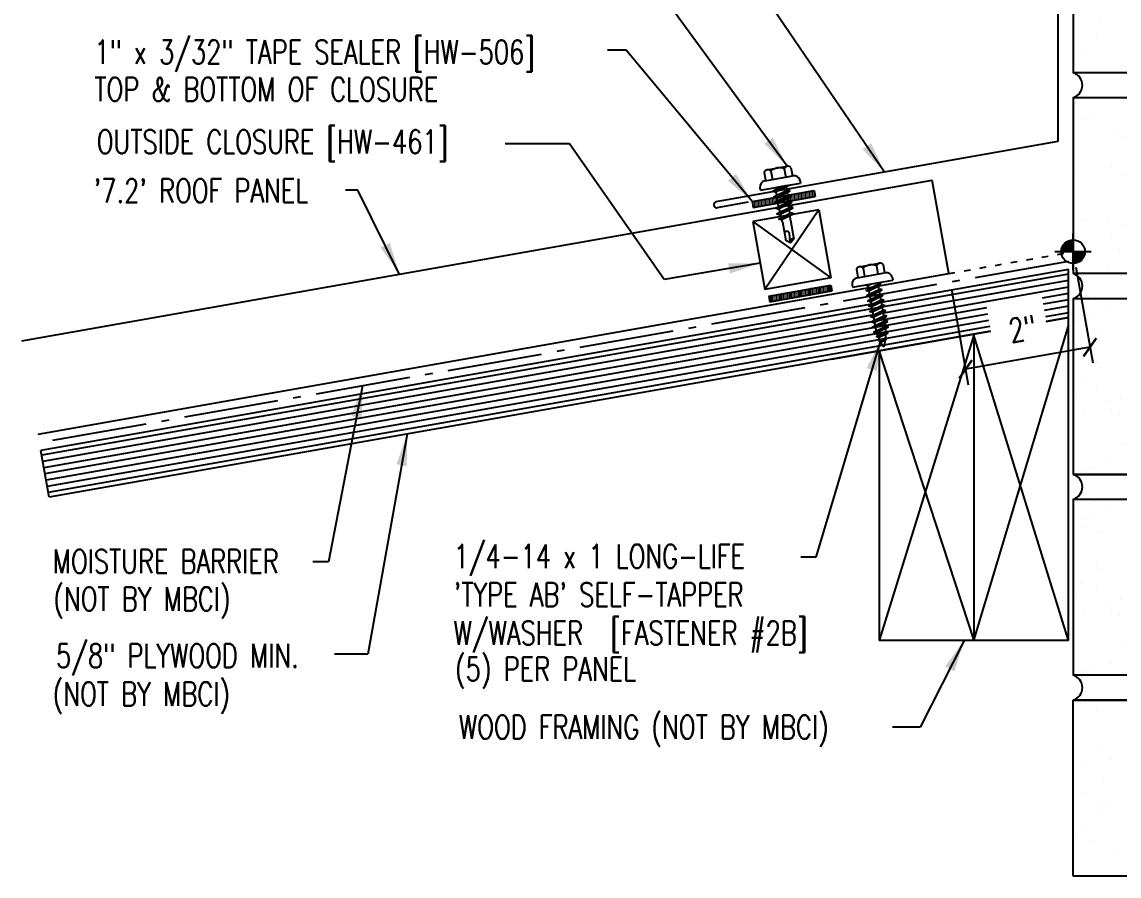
# Model space of a CAD drawing. Extents: x 16.8 to 45.3, y 15 to 40.6.
# Drawn here: x 16.83 to 34.22, y 14.96 to 28.48 of the extents above; entities that cross this region are included whole.
import ezdxf

# ---------------------------------------------------------------- set-up
doc = ezdxf.new("R2010")
doc.units = 0
doc.header["$LTSCALE"] = 4
doc.header["$MEASUREMENT"] = 0
for name, pattern in [('CENTER2', [1.655, 1.5, -0.0625, 0.03, -0.0625]), ('CENTER4', [0.53, 0.375, -0.0625, 0.03, -0.0625]), ('DOT2', [0.125, 0, -0.125])]:
    doc.linetypes.add(name, pattern=pattern)
doc.layers.get('0').update_dxf_attribs({"linetype": 'CONTINUOUS'})
doc.layers.get('Defpoints').update_dxf_attribs({"linetype": 'CONTINUOUS'})
for name, color, linetype in [('BARRIER', 253, 'CENTER2'), ('CLOSURE', 3, 'CONTINUOUS'), ('DIM-DETAILS', 7, 'CONTINUOUS'), ('FASTENER', 9, 'CONTINUOUS'), ('PANEL', 11, 'CONTINUOUS'), ('SEALANT', 8, 'CONTINUOUS'), ('SECTION', 11, 'CONTINUOUS'), ('TAPE', 9, 'CONTINUOUS'), ('TEXT', 2, 'CONTINUOUS'), ('TRIM', 6, 'CONTINUOUS'), ('WALL', 7, 'CONTINUOUS'), ('WOOD', 3, 'CONTINUOUS')]:
    doc.layers.add(name, color=color, linetype=linetype)
doc.styles.add('TEXT', font='SIMPLEX.shx', dxfattribs={"width": 0.75, "height": 0.375})
doc.styles.add('TEXT1', font='ROMANS.shx', dxfattribs={"width": 0.75, "height": 0.375})
doc.dimstyles.new('DETAIL', dxfattribs={"dimscale": 4, "dimtxt": 0.375, "dimasz": 0.0625, "dimexe": 0.0625, "dimexo": 0.0625, "dimgap": 0.0625, "dimtad": 1, "dimdec": 4, "dimzin": 3, "dimdsep": 46, "dimlunit": 4, "dimtxsty": 'TEXT1', "dimblk": 'ARCHTICK', "dimcen": 0.0625, "dimclrd": 7, "dimclre": 7, "dimclrt": 2, "dimadec": 0, "dimazin": 0, "dimtfac": 0.6, "dimtdec": 4, "dimtmove": 0, "dimatfit": 3, "dimfxl": 0, "dimfrac": 2, "dimtolj": 1, "dimtzin": 0, "dimarcsym": 0})
doc.dimstyles.new('DETAIL$7', dxfattribs={"dimscale": 4, "dimtxt": 0.375, "dimasz": 0.125, "dimexe": 0.0625, "dimexo": 0.0625, "dimgap": 0.0625, "dimtad": 1, "dimdec": 4, "dimzin": 3, "dimdsep": 46, "dimlunit": 4, "dimtxsty": 'TEXT', "dimblk": 'ARCHTICK', "dimcen": 0.0625, "dimclrd": 7, "dimclre": 7, "dimclrt": 2, "dimadec": 0, "dimazin": 0, "dimtfac": 0.6, "dimtdec": 4, "dimtmove": 0, "dimatfit": 3, "dimfxl": 0, "dimfrac": 2, "dimtolj": 1, "dimtzin": 0, "dimarcsym": 0})

# ---------------------------------------------------------------- blocks, each defined once
blk = doc.blocks.new('A$C6938402A')
at = {"layer": 'TAPE'}
h = blk.add_hatch(dxfattribs=at)
h.set_pattern_fill('DOTS', color=256, scale=0.35, angle=270, style=0)
h.set_pattern_definition([(270, (-22.332364, -26.379487), (0.021875, -0.0109375), [0, -0.021875])])
h.paths.add_polyline_path([(-0.563, -0.04), (-0.547, -0.132), (0.438, 0.041), (0.422, 0.134)])
at = {"layer": 'SEALANT'}
for p, q in [((-0.563, -0.04), (0.422, 0.134)), ((-0.547, -0.132), (0.438, 0.041)), ((0.422, 0.134), (0.438, 0.041)), ((-0.563, -0.04), (-0.547, -0.132))]:
    blk.add_line(p, q, dxfattribs=at)
blk = doc.blocks.new('wp')
at = {"layer": 'SECTION'}
for p, q in [((0, -0.0958), (0, 0.0958)), ((-0.0958, 0), (0.0958, 0))]:
    blk.add_line(p, q, dxfattribs=at)
at = {"layer": 'SECTION', "const_width": 0.0625}
for points in [[(0, 0.0312, 0.414214), (-0.0312, 0, 1)], [(0, -0.0312, 0.414214), (0.0312, 0, 1)]]:
    blk.add_lwpolyline(points, format="xyb", dxfattribs=at)
at = {"layer": 'SECTION'}
blk.add_circle((0, 0), 0.0625, dxfattribs=at)
blk = doc.blocks.new('fz5')
at = {"layer": 'FASTENER'}
for p, q in [((-0.217, 0.305), (-0.217, 0.171)), ((-0.163, 0.337), (0.159, 0.337)), ((-0.108, 0.305), (-0.108, 0.171)), ((0.105, 0.305), (0.105, 0.171)), ((0.214, 0.305), (0.214, 0.171)), ((-0.326, 0.071), (-0.326, 0.037)), ((-0.326, 0.037), (0.322, 0.037)), ((-0.226, 0.171), (0.214, 0.171)), ((-0.141, -0.014), (0.037, 0.037)), ((-0.105, -0.034), (0.137, 0.035)), ((-0.088, 0.037), (-0.088, 0.001)), ((-0.088, 0.037), (0.085, 0.037)), ((0.085, 0.037), (0.134, 0.037)), ((0.085, 0.02), (0.085, -0.041)), ((0.137, 0.035), (0.134, 0.037)), ((0.322, 0.071), (0.322, 0.037)), ((-0.105, -0.034), (-0.141, -0.014)), ((-0.141, -0.105), (0.102, -0.036)), ((-0.105, -0.125), (-0.141, -0.105)), ((-0.141, -0.196), (0.102, -0.127)), ((-0.105, -0.125), (0.137, -0.056)), ((-0.105, -0.216), (0.137, -0.147)), ((-0.088, -0.029), (-0.088, -0.09)), ((-0.088, -0.12), (-0.088, -0.181)), ((0.085, -0.071), (0.085, -0.131)), ((0.085, -0.162), (0.085, -0.211)), ((0.137, -0.056), (0.102, -0.036)), ((0.137, -0.147), (0.102, -0.127)), ((-0.105, -0.216), (-0.141, -0.196)), ((-0.141, -0.287), (0.102, -0.217)), ((-0.105, -0.307), (-0.141, -0.287)), ((-0.141, -0.378), (0.102, -0.308)), ((-0.105, -0.307), (0.137, -0.238)), ((-0.105, -0.398), (0.137, -0.328)), ((-0.084, -0.27), (-0.088, -0.211)), ((-0.078, -0.36), (-0.082, -0.3)), ((0.071, -0.408), (0.075, -0.346)), ((0.077, -0.315), (0.082, -0.253)), ((0.084, -0.223), (0.085, -0.211)), ((0.137, -0.238), (0.102, -0.217)), ((0.137, -0.328), (0.102, -0.308)), ((-0.105, -0.398), (-0.141, -0.378)), ((-0.122, -0.463), (0.089, -0.403)), ((-0.086, -0.483), (-0.122, -0.463)), ((-0.086, -0.483), (0.124, -0.423)), ((-0.071, -0.449), (-0.075, -0.389)), ((-0.066, -0.516), (-0.069, -0.478)), ((-0.066, -0.516), (-0.066, -0.82)), ((0.063, -0.515), (0.068, -0.439)), ((0.063, -0.516), (0.063, -0.82)), ((0.124, -0.423), (0.089, -0.403)), ((-0.002, -0.866), (-0.066, -0.82)), ((-0.003, -0.854), (0.009, -0.714)), ((-0.002, -0.866), (0.063, -0.82))]:
    blk.add_line(p, q, dxfattribs=at)
for centre, radius, start, end in [((-0.163, 0.274), 0.0628, 29.8754, 150.1246), ((-0.002, 0.141), 0.196, 56.9974, 123.0026), ((0.159, 0.274), 0.0628, 29.8754, 150.1246), ((-0.226, 0.071), 0.1, 90, 180), ((0.222, 0.071), 0.1, 0, 90), ((0.073, -0.516), 0.01, 175.9484, 180), ((-0.036, -0.723), 0.0461, 11.1445, 130.906), ((0.039, -0.855), 0.0422, 55.4585, 194.8454)]:
    blk.add_arc(centre, radius, start, end, dxfattribs=at)
blk = doc.blocks.new('_ArchTick')
at = {"color": 0, "const_width": 0.15}
blk.add_lwpolyline([(-0.5, -0.5), (0.5, 0.5)], dxfattribs=at)
blk = doc.blocks.new('A$C7D392131')
at = {"layer": 'WALL'}
for p, q in [((-12.651, 0), (-12.651, -2.715)), ((-12.651, 0), (-12.651, -2.786)), ((-9.026, 0), (-9.026, -2.786)), ((-9.026, -2.786), (-12.651, -2.786)), ((-12.651, -3.18), (-9.026, -3.18)), ((-12.651, -3.18), (-12.651, -3.614)), ((-9.026, -3.18), (-9.026, -5.966)), ((-12.651, -3.614), (-11.834, -3.614)), ((-11.834, -3.614), (-11.834, -4.103)), ((-12.651, -5.966), (-12.651, -4.103)), ((-11.834, -4.103), (-12.651, -4.103)), ((-9.026, -5.966), (-12.651, -5.966)), ((-12.651, -6.36), (-9.026, -6.36)), ((-12.651, -6.36), (-12.651, -9.146)), ((-9.026, -6.36), (-9.026, -9.146)), ((-9.026, -9.146), (-12.651, -9.146)), ((-12.651, -9.54), (-9.026, -9.54)), ((-12.651, -9.54), (-12.651, -12.326)), ((-9.026, -9.54), (-9.026, -12.326)), ((-9.026, -12.326), (-12.651, -12.326)), ((-12.651, -12.721), (-9.026, -12.721)), ((-12.651, -12.721), (-12.651, -15.507)), ((-9.026, -12.721), (-9.026, -15.507)), ((-12.651, -15.507), (-9.026, -15.507)), ((-9.026, -15.507), (-12.651, -15.507)), ((-12.651, -15.901), (-12.651, -18.687)), ((-12.651, -15.901), (-9.026, -15.901)), ((-9.026, -15.901), (-9.026, -18.687))]:
    blk.add_line(p, q, dxfattribs=at)
at = {"layer": 'WALL', "linetype": 'Continuous'}
for p, q in [((-12.608, -0.121), (-12.608, -0.121)), ((-12.411, -0.104), (-12.411, -0.104)), ((-10.973, -0.054), (-10.973, -0.054)), ((-10.096, -0.097), (-10.096, -0.097)), ((-9.55, -0.148), (-9.55, -0.148)), ((-9.503, -0.018), (-9.503, -0.018)), ((-12.317, -0.246), (-12.317, -0.246)), ((-12.229, -0.278), (-12.229, -0.278)), ((-11.693, -0.307), (-11.693, -0.307)), ((-10.939, -0.208), (-10.939, -0.208)), ((-9.49, -0.307), (-9.49, -0.307)), ((-12.498, -0.413), (-12.498, -0.413)), ((-10.369, -0.392), (-10.369, -0.392)), ((-9.452, -0.426), (-9.452, -0.426)), ((-9.435, -0.37), (-9.435, -0.37)), ((-11.597, -0.54), (-11.597, -0.54)), ((-11.354, -0.641), (-11.354, -0.641)), ((-11.176, -0.658), (-11.176, -0.658)), ((-10.796, -0.617), (-10.796, -0.617)), ((-10.975, -0.798), (-10.975, -0.798)), ((-9.745, -0.841), (-9.745, -0.841)), ((-12.114, -0.889), (-12.114, -0.889)), ((-12.077, -1.009), (-12.077, -1.009)), ((-11.995, -0.902), (-11.995, -0.902)), ((-11.061, -0.88), (-11.061, -0.88)), ((-10.551, -0.947), (-10.551, -0.947)), ((-9.275, -0.989), (-9.275, -0.989)), ((-12.147, -1.157), (-12.147, -1.157)), ((-11.393, -1.058), (-11.393, -1.058)), ((-10.342, -1.06), (-10.342, -1.06)), ((-10.1, -1.16), (-10.1, -1.16)), ((-10.593, -1.261), (-10.593, -1.261)), ((-10.555, -1.38), (-10.555, -1.38)), ((-9.721, -1.317), (-9.721, -1.317)), ((-9.826, -1.434), (-9.826, -1.434)), ((-12.447, -1.577), (-12.447, -1.577)), ((-11.899, -1.571), (-11.899, -1.571)), ((-10.645, -1.678), (-10.645, -1.678)), ((-10.2, -1.691), (-10.2, -1.691)), ((-9.711, -1.656), (-9.711, -1.656)), ((-9.446, -1.592), (-9.446, -1.592)), ((-9.088, -1.579), (-9.088, -1.579)), ((-9.072, -1.632), (-9.072, -1.632)), ((-11.848, -1.908), (-11.848, -1.908)), ((-11.814, -1.839), (-11.814, -1.839)), ((-11.005, -1.797), (-11.005, -1.797)), ((-9.034, -1.751), (-9.034, -1.751)), ((-12.601, -2.007), (-12.601, -2.007)), ((-11.572, -1.94), (-11.572, -1.94)), ((-11.453, -1.944), (-11.453, -1.944)), ((-10.378, -1.943), (-10.378, -1.943)), ((-12.272, -2.188), (-12.272, -2.188)), ((-11.696, -2.215), (-11.696, -2.215)), ((-11.337, -2.166), (-11.337, -2.166)), ((-11.193, -2.097), (-11.193, -2.097)), ((-11.659, -2.334), (-11.659, -2.334)), ((-10.56, -2.359), (-10.56, -2.359)), ((-9.058, -2.331), (-9.058, -2.331)), ((-10.654, -2.541), (-10.654, -2.541)), ((-10.318, -2.459), (-10.318, -2.459)), ((-10.175, -2.586), (-10.175, -2.586)), ((-9.901, -2.442), (-9.901, -2.442)), ((-9.295, -2.454), (-9.295, -2.454)), ((-12.302, -2.758), (-12.302, -2.758)), ((-11.46, -2.647), (-11.46, -2.647)), ((-10.137, -2.706), (-10.137, -2.706)), ((-10.103, -2.72), (-10.103, -2.72)), ((-9.939, -2.616), (-9.939, -2.616)), ((-11.789, -3.239), (-11.789, -3.239)), ((-11.729, -3.23), (-11.729, -3.23)), ((-10.355, -3.292), (-10.355, -3.292)), ((-9.96, -3.268), (-9.96, -3.268)), ((-9.512, -3.181), (-9.512, -3.181)), ((-12.548, -3.474), (-12.548, -3.474)), ((-11.614, -3.452), (-11.614, -3.452)), ((-11.411, -3.396), (-11.411, -3.396)), ((-11.108, -3.391), (-11.108, -3.391)), ((-11.914, -3.497), (-11.914, -3.497)), ((-11.278, -3.541), (-11.278, -3.541)), ((-11.241, -3.66), (-11.241, -3.66)), ((-10.778, -3.658), (-10.778, -3.658)), ((-10.535, -3.758), (-10.535, -3.758)), ((-9.572, -3.74), (-9.572, -3.74)), ((-10.156, -3.915), (-10.156, -3.915)), ((-9.757, -3.912), (-9.757, -3.912)), ((-9.161, -3.925), (-9.161, -3.925)), ((-10.809, -4.142), (-10.809, -4.142)), ((-10.379, -4.006), (-10.379, -4.006)), ((-9.967, -4.031), (-9.967, -4.031)), ((-9.719, -4.031), (-9.719, -4.031)), ((-11.563, -4.241), (-11.563, -4.241)), ((-11.198, -4.25), (-11.198, -4.25)), ((-11.063, -4.223), (-11.063, -4.223)), ((-10.264, -4.228), (-10.264, -4.228)), ((-9.524, -4.177), (-9.524, -4.177)), ((-9.281, -4.278), (-9.281, -4.278)), ((-12.381, -4.495), (-12.381, -4.495)), ((-12.368, -4.347), (-12.368, -4.347)), ((-12.25, -4.438), (-12.25, -4.438)), ((-12.005, -4.517), (-12.005, -4.517)), ((-12.344, -4.614), (-12.344, -4.614)), ((-12.007, -4.538), (-12.007, -4.538)), ((-9.542, -4.594), (-9.542, -4.594)), ((-11.89, -4.738), (-11.89, -4.738)), ((-11.628, -4.695), (-11.628, -4.695)), ((-10.86, -4.866), (-10.86, -4.866)), ((-9.616, -4.775), (-9.616, -4.775)), ((-9.029, -4.783), (-9.029, -4.783)), ((-11.264, -4.992), (-11.264, -4.992)), ((-10.996, -4.957), (-10.996, -4.957)), ((-10.823, -4.986), (-10.823, -4.986)), ((-10.421, -4.881), (-10.421, -4.881)), ((-9.848, -5.027), (-9.848, -5.027)), ((-12.166, -5.177), (-12.166, -5.177)), ((-12.017, -5.091), (-12.017, -5.091)), ((-10.753, -5.057), (-10.753, -5.057)), ((-10.655, -5.293), (-10.655, -5.293)), ((-10.374, -5.214), (-10.374, -5.214)), ((-9.339, -5.238), (-9.339, -5.238)), ((-9.302, -5.357), (-9.302, -5.357)), ((-11.474, -5.537), (-11.474, -5.537)), ((-10.645, -5.548), (-10.645, -5.548)), ((-10.54, -5.514), (-10.54, -5.514)), ((-9.741, -5.476), (-9.741, -5.476)), ((-9.316, -5.526), (-9.316, -5.526)), ((-10.876, -5.731), (-10.876, -5.731)), ((-10.07, -5.625), (-10.07, -5.625)), ((-9.499, -5.577), (-9.499, -5.577)), ((-9.12, -5.734), (-9.12, -5.734)), ((-12.467, -5.737), (-12.467, -5.737)), ((-12.282, -5.803), (-12.282, -5.803)), ((-12.225, -5.837), (-12.225, -5.837)), ((-11.963, -5.82), (-11.963, -5.82)), ((-11.718, -5.842), (-11.718, -5.842)), ((-12.472, -5.941), (-12.472, -5.941)), ((-11.926, -5.94), (-11.926, -5.94)), ((-9.124, -5.92), (-9.124, -5.92)), ((-9.771, -6.376), (-9.771, -6.376)), ((-11.748, -6.502), (-11.748, -6.502)), ((-11.33, -6.581), (-11.33, -6.581)), ((-10.932, -6.579), (-10.932, -6.579)), ((-10.592, -6.513), (-10.592, -6.513)), ((-10.524, -6.475), (-10.524, -6.475)), ((-12.173, -6.692), (-12.173, -6.692)), ((-9.959, -6.776), (-9.959, -6.776)), ((-11.751, -6.823), (-11.751, -6.823)), ((-10.816, -6.801), (-10.816, -6.801)), ((-10.227, -6.874), (-10.227, -6.874)), ((-9.717, -6.876), (-9.717, -6.876)), ((-12.558, -7.089), (-12.558, -7.089)), ((-9.383, -7.115), (-9.383, -7.115)), ((-9.338, -7.033), (-9.338, -7.033)), ((-12.443, -7.136), (-12.443, -7.136)), ((-12.064, -7.293), (-12.064, -7.293)), ((-11.545, -7.146), (-11.545, -7.146)), ((-11.508, -7.265), (-11.508, -7.265)), ((-10.225, -7.226), (-10.225, -7.226)), ((-12.442, -7.311), (-12.442, -7.311)), ((-11.784, -7.431), (-11.784, -7.431)), ((-10.979, -7.325), (-10.979, -7.325)), ((-9.582, -7.355), (-9.582, -7.355)), ((-12.627, -7.542), (-12.627, -7.542)), ((-11.431, -7.555), (-11.431, -7.555)), ((-10.401, -7.599), (-10.401, -7.599)), ((-10.024, -7.518), (-10.024, -7.518)), ((-9.987, -7.637), (-9.987, -7.637)), ((-9.466, -7.577), (-9.466, -7.577)), ((-11.188, -7.656), (-11.188, -7.656)), ((-10.81, -7.813), (-10.81, -7.813)), ((-11.33, -7.828), (-11.33, -7.828)), ((-11.208, -7.865), (-11.208, -7.865)), ((-9.837, -7.965), (-9.837, -7.965)), ((-9.031, -7.859), (-9.031, -7.859)), ((-12.648, -8.1), (-12.648, -8.1)), ((-12.027, -8.109), (-12.027, -8.109)), ((-11.093, -8.087), (-11.093, -8.087)), ((-10.68, -8.076), (-10.68, -8.076)), ((-10.177, -8.075), (-10.177, -8.075)), ((-12.611, -8.22), (-12.611, -8.22)), ((-12.239, -8.281), (-12.239, -8.281)), ((-11.433, -8.175), (-11.433, -8.175)), ((-9.934, -8.175), (-9.934, -8.175)), ((-9.809, -8.2), (-9.809, -8.2)), ((-9.555, -8.332), (-9.555, -8.332)), ((-11.127, -8.472), (-11.127, -8.472)), ((-9.051, -8.375), (-9.051, -8.375)), ((-12.281, -8.592), (-12.281, -8.592)), ((-11.09, -8.591), (-11.09, -8.591)), ((-9.858, -8.641), (-9.858, -8.641)), ((-12.433, -8.782), (-12.433, -8.782)), ((-11.649, -8.854), (-11.649, -8.854)), ((-10.291, -8.815), (-10.291, -8.815)), ((-9.743, -8.863), (-9.743, -8.863)), ((-9.606, -8.843), (-9.606, -8.843)), ((-9.486, -8.709), (-9.486, -8.709)), ((-11.888, -9.025), (-11.888, -9.025)), ((-11.406, -8.955), (-11.406, -8.955)), ((-11.134, -8.926), (-11.134, -8.926)), ((-10.677, -8.885), (-10.677, -8.885)), ((-9.569, -8.963), (-9.569, -8.963)), ((-11.027, -9.112), (-11.027, -9.112)), ((-12.193, -9.545), (-12.193, -9.545)), ((-9.94, -9.559), (-9.94, -9.559)), ((-10.746, -9.665), (-10.746, -9.665)), ((-9.773, -9.631), (-9.773, -9.631)), ((-9.327, -9.661), (-9.327, -9.661)), ((-12.499, -9.891), (-12.499, -9.891)), ((-12.342, -9.876), (-12.342, -9.876)), ((-11.589, -9.776), (-11.589, -9.776)), ((-10.709, -9.797), (-10.709, -9.797)), ((-9.14, -9.893), (-9.14, -9.893)), ((-10.672, -9.917), (-10.672, -9.917)), ((-10.134, -9.927), (-10.134, -9.927)), ((-12.016, -10.108), (-12.016, -10.108)), ((-11.866, -10.153), (-11.866, -10.153)), ((-11.624, -10.254), (-11.624, -10.254)), ((-10.953, -10.171), (-10.953, -10.171)), ((-10.019, -10.149), (-10.019, -10.149)), ((-9.188, -10.169), (-9.188, -10.169)), ((-11.245, -10.411), (-11.245, -10.411)), ((-10.395, -10.409), (-10.395, -10.409)), ((-9.641, -10.31), (-9.641, -10.31)), ((-9.151, -10.288), (-9.151, -10.288)), ((-11.761, -10.438), (-11.761, -10.438)), ((-11.2, -10.516), (-11.2, -10.516)), ((-10.494, -10.479), (-10.494, -10.479)), ((-12.58, -10.682), (-12.58, -10.682)), ((-12.043, -10.626), (-12.043, -10.626)), ((-11.813, -10.752), (-11.813, -10.752)), ((-11.645, -10.659), (-11.645, -10.659)), ((-10.612, -10.673), (-10.612, -10.673)), ((-10.37, -10.773), (-10.37, -10.773)), ((-11.775, -10.871), (-11.775, -10.871)), ((-9.991, -10.93), (-9.991, -10.93)), ((-9.603, -10.947), (-9.603, -10.947)), ((-10.291, -11.123), (-10.291, -11.123)), ((-9.253, -11.049), (-9.253, -11.049)), ((-10.849, -11.26), (-10.849, -11.26)), ((-10.411, -11.214), (-10.411, -11.214)), ((-10.254, -11.242), (-10.254, -11.242)), ((-10.096, -11.16), (-10.096, -11.16)), ((-9.358, -11.192), (-9.358, -11.192)), ((-9.115, -11.293), (-9.115, -11.293)), ((-12.084, -11.452), (-12.084, -11.452)), ((-11.655, -11.366), (-11.655, -11.366)), ((-11.598, -11.434), (-11.598, -11.434)), ((-11.23, -11.458), (-11.23, -11.458)), ((-10.295, -11.435), (-10.295, -11.435)), ((-12.497, -11.477), (-12.497, -11.477)), ((-11.842, -11.553), (-11.842, -11.553)), ((-12.037, -11.724), (-12.037, -11.724)), ((-11.463, -11.71), (-11.463, -11.71)), ((-10.076, -11.805), (-10.076, -11.805)), ((-11.922, -11.946), (-11.922, -11.946)), ((-10.83, -11.972), (-10.83, -11.972)), ((-9.707, -11.899), (-9.707, -11.899)), ((-9.061, -11.99), (-9.061, -11.99)), ((-11.395, -12.077), (-11.395, -12.077)), ((-11.304, -12.11), (-11.304, -12.11)), ((-10.587, -12.072), (-10.587, -12.072)), ((-10.55, -12.01), (-10.55, -12.01)), ((-12.109, -12.216), (-12.109, -12.216)), ((-11.357, -12.197), (-11.357, -12.197)), ((-10.209, -12.229), (-10.209, -12.229)), ((-9.88, -12.234), (-9.88, -12.234)), ((-12.302, -12.751), (-12.302, -12.751)), ((-12.059, -12.852), (-12.059, -12.852)), ((-11.506, -12.744), (-11.506, -12.744)), ((-11.18, -12.759), (-11.18, -12.759)), ((-11.005, -12.861), (-11.005, -12.861)), ((-10.572, -12.722), (-10.572, -12.722)), ((-10.162, -12.75), (-10.162, -12.75)), ((-12.498, -13.032), (-12.498, -13.032)), ((-12.313, -13.01), (-12.313, -13.01)), ((-11.758, -12.96), (-11.758, -12.96)), ((-11.68, -13.009), (-11.68, -13.009)), ((-12.564, -13.066), (-12.564, -13.066)), ((-12.46, -13.151), (-12.46, -13.151)), ((-9.658, -13.131), (-9.658, -13.131)), ((-12.198, -13.232), (-12.198, -13.232)), ((-11.048, -13.271), (-11.048, -13.271)), ((-10.805, -13.371), (-10.805, -13.371)), ((-9.337, -13.276), (-9.337, -13.276)), ((-10.977, -13.403), (-10.977, -13.403)), ((-10.939, -13.522), (-10.939, -13.522)), ((-10.426, -13.528), (-10.426, -13.528)), ((-10.156, -13.52), (-10.156, -13.52)), ((-9.811, -13.494), (-9.811, -13.494)), ((-9.222, -13.498), (-9.222, -13.498)), ((-9.057, -13.394), (-9.057, -13.394)), ((-12.283, -13.713), (-12.283, -13.713)), ((-11.459, -13.711), (-11.459, -13.711)), ((-10.616, -13.6), (-10.616, -13.6)), ((-12.212, -13.81), (-12.212, -13.81)), ((-10.963, -13.786), (-10.963, -13.786)), ((-9.793, -13.79), (-9.793, -13.79)), ((-9.551, -13.891), (-9.551, -13.891)), ((-9.455, -13.774), (-9.455, -13.774)), ((-9.418, -13.894), (-9.418, -13.894)), ((-12.519, -14.051), (-12.519, -14.051)), ((-11.782, -14.03), (-11.782, -14.03)), ((-10.848, -14.008), (-10.848, -14.008)), ((-9.172, -14.048), (-9.172, -14.048)), ((-12.277, -14.151), (-12.277, -14.151)), ((-10.762, -14.085), (-10.762, -14.085)), ((-9.512, -14.244), (-9.512, -14.244)), ((-12.59, -14.296), (-12.59, -14.296)), ((-12.08, -14.357), (-12.08, -14.357)), ((-11.898, -14.308), (-11.898, -14.308)), ((-10.265, -14.344), (-10.265, -14.344)), ((-12.474, -14.518), (-12.474, -14.518)), ((-12.042, -14.476), (-12.042, -14.476)), ((-11.913, -14.561), (-11.913, -14.561)), ((-11.265, -14.57), (-11.265, -14.57)), ((-11.071, -14.45), (-11.071, -14.45)), ((-9.614, -14.562), (-9.614, -14.562)), ((-9.24, -14.456), (-9.24, -14.456)), ((-11.023, -14.67), (-11.023, -14.67)), ((-10.559, -14.729), (-10.559, -14.729)), ((-10.644, -14.827), (-10.644, -14.827)), ((-10.521, -14.848), (-10.521, -14.848)), ((-10.432, -14.806), (-10.432, -14.806)), ((-9.498, -14.784), (-9.498, -14.784)), ((-11.865, -15.039), (-11.865, -15.039)), ((-11.24, -15.072), (-11.24, -15.072)), ((-10.011, -15.09), (-10.011, -15.09)), ((-9.966, -15.095), (-9.966, -15.095)), ((-9.123, -14.984), (-9.123, -14.984)), ((-9.037, -15.1), (-9.037, -15.1)), ((-11.124, -15.294), (-11.124, -15.294)), ((-10.72, -15.194), (-10.72, -15.194)), ((-9.769, -15.19), (-9.769, -15.19)), ((-12.495, -15.45), (-12.495, -15.45)), ((-12.368, -15.411), (-12.368, -15.411)), ((-12.059, -15.316), (-12.059, -15.316)), ((-11.525, -15.3), (-11.525, -15.3)), ((-10.344, -15.411), (-10.344, -15.411)), ((-9.39, -15.347), (-9.39, -15.347)), ((-12.302, -15.932), (-12.302, -15.932)), ((-11.506, -15.924), (-11.506, -15.924)), ((-11.18, -15.939), (-11.18, -15.939)), ((-10.572, -15.902), (-10.572, -15.902)), ((-10.162, -15.93), (-10.162, -15.93)), ((-12.059, -16.032), (-12.059, -16.032)), ((-11.758, -16.14), (-11.758, -16.14)), ((-11.005, -16.041), (-11.005, -16.041)), ((-12.564, -16.246), (-12.564, -16.246)), ((-12.498, -16.212), (-12.498, -16.212)), ((-12.46, -16.331), (-12.46, -16.331)), ((-12.313, -16.19), (-12.313, -16.19)), ((-11.68, -16.189), (-11.68, -16.189)), ((-9.658, -16.311), (-9.658, -16.311)), ((-12.198, -16.412), (-12.198, -16.412)), ((-11.048, -16.451), (-11.048, -16.451)), ((-9.337, -16.456), (-9.337, -16.456)), ((-10.977, -16.583), (-10.977, -16.583)), ((-10.805, -16.552), (-10.805, -16.552)), ((-9.811, -16.674), (-9.811, -16.674)), ((-9.222, -16.678), (-9.222, -16.678)), ((-9.057, -16.575), (-9.057, -16.575)), ((-10.939, -16.702), (-10.939, -16.702)), ((-10.616, -16.78), (-10.616, -16.78)), ((-10.426, -16.708), (-10.426, -16.708)), ((-10.156, -16.7), (-10.156, -16.7)), ((-12.283, -16.894), (-12.283, -16.894)), ((-12.212, -16.99), (-12.212, -16.99)), ((-11.459, -16.891), (-11.459, -16.891)), ((-10.963, -16.966), (-10.963, -16.966)), ((-9.793, -16.971), (-9.793, -16.971)), ((-9.455, -16.955), (-9.455, -16.955)), ((-10.848, -17.188), (-10.848, -17.188)), ((-9.551, -17.071), (-9.551, -17.071)), ((-9.418, -17.074), (-9.418, -17.074)), ((-12.519, -17.231), (-12.519, -17.231)), ((-12.277, -17.331), (-12.277, -17.331)), ((-11.782, -17.21), (-11.782, -17.21)), ((-10.762, -17.265), (-10.762, -17.265)), ((-9.172, -17.228), (-9.172, -17.228)), ((-12.59, -17.476), (-12.59, -17.476)), ((-12.08, -17.537), (-12.08, -17.537)), ((-11.898, -17.488), (-11.898, -17.488)), ((-10.265, -17.524), (-10.265, -17.524)), ((-9.512, -17.425), (-9.512, -17.425)), ((-12.474, -17.698), (-12.474, -17.698)), ((-12.042, -17.657), (-12.042, -17.657)), ((-11.071, -17.63), (-11.071, -17.63)), ((-9.24, -17.637), (-9.24, -17.637)), ((-11.913, -17.741), (-11.913, -17.741)), ((-11.265, -17.75), (-11.265, -17.75)), ((-11.023, -17.851), (-11.023, -17.851)), ((-9.614, -17.742), (-9.614, -17.742)), ((-10.644, -18.008), (-10.644, -18.008)), ((-10.559, -17.909), (-10.559, -17.909)), ((-10.521, -18.028), (-10.521, -18.028)), ((-10.432, -17.986), (-10.432, -17.986)), ((-9.498, -17.964), (-9.498, -17.964)), ((-11.865, -18.219), (-11.865, -18.219)), ((-9.123, -18.164), (-9.123, -18.164)), ((-11.24, -18.252), (-11.24, -18.252)), ((-10.72, -18.374), (-10.72, -18.374)), ((-10.011, -18.27), (-10.011, -18.27)), ((-9.966, -18.275), (-9.966, -18.275)), ((-9.769, -18.37), (-9.769, -18.37)), ((-9.037, -18.28), (-9.037, -18.28)), ((-12.368, -18.591), (-12.368, -18.591)), ((-12.059, -18.496), (-12.059, -18.496)), ((-11.525, -18.48), (-11.525, -18.48)), ((-11.124, -18.474), (-11.124, -18.474)), ((-10.344, -18.591), (-10.344, -18.591)), ((-9.39, -18.527), (-9.39, -18.527)), ((-12.495, -18.63), (-12.495, -18.63))]:
    blk.add_line(p, q, dxfattribs=at)
at = {"layer": 'WALL'}
for centre, start, end in [((-12.708, -2.983), 286.0665, 73.9335), ((-8.969, -2.983), 106.0665, 253.9335), ((-12.708, -6.163), 286.0665, 73.9335), ((-8.969, -6.163), 106.0665, 253.9335), ((-12.708, -9.343), 286.0665, 73.9335), ((-8.969, -9.343), 106.0665, 253.9335), ((-12.708, -12.524), 286.0665, 73.9335), ((-8.969, -12.524), 106.0665, 253.9335), ((-12.708, -15.704), 286.0665, 73.9335), ((-8.969, -15.704), 106.0665, 253.9335)]:
    blk.add_arc(centre, 0.205, start, end, dxfattribs=at)
blk = doc.blocks.new('A$C77364788')
at = {"layer": 'WALL'}
blk.add_line((-11.622, 0), (-7.997, 0), dxfattribs=at)
blk.add_blockref('A$C7D392131', (1.029, 0), dxfattribs=at)
blk = doc.blocks.new('A$C27B8051A')
at = {"layer": 'TRIM'}
for p, q in [((4.062, 2.166), (4.062, -3.834)), ((4.062, -3.834), (-1.354, -4.789)), ((-0.846, -4.795), (-1.338, -4.882))]:
    blk.add_line(p, q, dxfattribs=at)
blk.add_arc((-1.342, -4.835), 0.047, 104.5263, 275.4737, dxfattribs=at)
blk = doc.blocks.new('*D15')
at = {"layer": 'Defpoints', "color": 0}
for p in [(33.487, 24.846), (31.518, 24.499), (31.785, 22.984)]:
    blk.add_point(p, dxfattribs=at)
at = {"layer": 'TEXT', "color": 7, "lineweight": -2}
for p, q in [((33.531, 24.6), (33.798, 23.085)), ((31.561, 24.252), (31.828, 22.738)), ((33.754, 23.331), (31.785, 22.984))]:
    blk.add_line(p, q, dxfattribs=at)
at = {"layer": 'TEXT', "color": 7, "lineweight": -2, "xscale": 0.25, "yscale": 0.25, "zscale": 0.25}
for p, rotation in [((33.754, 23.331), 9.999999999999964), ((31.785, 22.984), 190)]:
    blk.add_blockref('_ArchTick', p, dxfattribs=dict(at, rotation=rotation))
at = {"layer": 'TEXT', "color": 2, "insert": (32.688, 23.624), "char_height": 0.375, "attachment_point": 5, "rotation": 10, "style": 'TEXT1'}
blk.add_mtext('\\A1;2"', dxfattribs=at)
blk = doc.blocks.new('FD-F2b')
at = {"layer": 'TEXT', "style": 'TEXT1', "width": 0.75}
for s, p in [('1/4-14 x 1 LONG-LIFE', (0.0047, -0.0408)), ("'TYPE AB' SELF-TAPPER", (0.0047, -0.1926)), ('W/WASHER', (0.0047, -0.3444)), ('[FASTENER #2B]', (0.6255, -0.3444))]:
    blk.add_text(s, height=0.09375, dxfattribs=at).set_placement(p)
blk.add_attdef('(QUANTITY)', (0.0047, -0.4962), '', height=0.0938, dxfattribs=at)
at = {"layer": 'TEXT', "style": 'TEXT1', "flags": 1}
for tag, p in [('Color', (0.0199, -0.7145)), ('Calc', (0.0199, -0.7145)), ('Opt1', (0.0199, -0.7145)), ('Opt2', (0.0199, -0.7145)), ('Opt3', (0.0199, -0.7145)), ('Description', (0.0199, -0.7145)), ('Multiple', (0.0199, -0.7145)), ('Part', (0.0199, -0.7145)), ('Spare1', (0.0199, -0.902)), ('Spare2', (0.0199, -0.902)), ('Spare3', (0.0199, -0.902)), ('Spare4', (0.0199, -0.902)), ('Spare5', (0.0199, -0.902)), ('Spare6', (0.0199, -0.902)), ('Spare7', (0.0199, -0.902)), ('Spare8', (0.0199, -0.902)), ('Spare9', (0.0199, -0.902)), ('Spare10', (0.0199, -0.902))]:
    blk.add_attdef(tag, p, '', height=0.0938, dxfattribs=at)
blk = doc.blocks.new('FZ6')
at = {"layer": 'FASTENER'}
for p, q in [((-0.215, 0.305), (-0.215, 0.171)), ((-0.161, 0.337), (0.161, 0.337)), ((-0.107, 0.305), (-0.107, 0.171)), ((0.107, 0.305), (0.107, 0.171)), ((0.215, 0.305), (0.215, 0.171)), ((-0.324, 0.071), (-0.324, 0.037)), ((-0.324, 0.037), (0.324, 0.037)), ((-0.224, 0.171), (0.215, 0.171)), ((-0.129, 0.035), (-0.124, 0.037)), ((-0.096, 0.017), (-0.129, 0.035)), ((-0.129, -0.049), (0.096, 0.015)), ((-0.124, 0.037), (-0.08, 0.037)), ((-0.096, 0.017), (-0.025, 0.037)), ((-0.08, 0.037), (0.08, 0.037)), ((-0.08, 0.021), (-0.08, -0.035)), ((0.08, 0.037), (0.08, 0.011)), ((0.129, -0.003), (0.096, 0.015)), ((0.324, 0.071), (0.324, 0.037)), ((-0.096, -0.068), (-0.129, -0.049)), ((-0.129, -0.134), (0.096, -0.069)), ((-0.096, -0.152), (-0.129, -0.134)), ((-0.129, -0.218), (0.096, -0.154)), ((-0.096, -0.068), (0.129, -0.004)), ((-0.096, -0.152), (0.129, -0.088)), ((-0.096, -0.237), (0.129, -0.172)), ((-0.08, -0.063), (-0.08, -0.12)), ((-0.08, -0.148), (-0.08, -0.204)), ((0.08, -0.016), (0.08, -0.074)), ((0.08, -0.102), (0.08, -0.158)), ((0.129, -0.088), (0.096, -0.069)), ((0.129, -0.172), (0.096, -0.154)), ((-0.096, -0.237), (-0.129, -0.218)), ((-0.129, -0.303), (0.096, -0.238)), ((-0.096, -0.321), (-0.129, -0.303)), ((-0.129, -0.387), (0.096, -0.323)), ((-0.096, -0.321), (0.129, -0.257)), ((-0.096, -0.406), (0.129, -0.341)), ((-0.08, -0.232), (-0.08, -0.288)), ((-0.08, -0.317), (-0.08, -0.373)), ((0.08, -0.186), (0.08, -0.243)), ((0.08, -0.27), (0.08, -0.327)), ((0.129, -0.257), (0.096, -0.238)), ((0.129, -0.341), (0.096, -0.323)), ((-0.096, -0.406), (-0.129, -0.387)), ((-0.129, -0.471), (0.096, -0.407)), ((-0.096, -0.49), (-0.129, -0.471)), ((-0.129, -0.556), (0.096, -0.491)), ((-0.096, -0.49), (0.129, -0.426)), ((-0.096, -0.575), (0.129, -0.51)), ((-0.08, -0.401), (-0.08, -0.457)), ((-0.08, -0.485), (-0.08, -0.542)), ((0.08, -0.355), (0.08, -0.412)), ((0.08, -0.44), (0.08, -0.496)), ((0.129, -0.426), (0.096, -0.407)), ((0.129, -0.51), (0.096, -0.491)), ((-0.096, -0.575), (-0.129, -0.556)), ((-0.129, -0.64), (0.096, -0.576)), ((-0.096, -0.659), (-0.129, -0.64)), ((-0.121, -0.722), (0.092, -0.662)), ((-0.096, -0.659), (0.129, -0.595)), ((-0.088, -0.741), (0.125, -0.68)), ((-0.08, -0.57), (-0.08, -0.626)), ((0.08, -0.524), (0.08, -0.58)), ((0.125, -0.68), (0.092, -0.662)), ((0.129, -0.595), (0.096, -0.576)), ((-0.088, -0.741), (-0.121, -0.722)), ((-0.095, -0.799), (0.071, -0.752)), ((-0.061, -0.818), (-0.095, -0.799)), ((-0.063, -0.877), (0.034, -0.847)), ((-0.061, -0.818), (0.104, -0.771)), ((-0.029, -0.895), (0.068, -0.866)), ((0.068, -0.866), (0.034, -0.847)), ((0.104, -0.771), (0.071, -0.752)), ((-0.029, -0.895), (-0.063, -0.877))]:
    blk.add_line(p, q, dxfattribs=at)
for centre, radius, start, end in [((-0.161, 0.274), 0.0628, 29.8754, 150.1246), ((0, 0.141), 0.196, 56.9974, 123.0026), ((0.161, 0.274), 0.0628, 29.8754, 150.1246), ((-0.224, 0.071), 0.1, 90, 180), ((0.224, 0.071), 0.1, 0, 90), ((0.676, -0.642), 0.757, 180.9696, 185.1765), ((-0.676, -0.642), 0.757, 351.6648, 356.0901), ((-0.676, -0.642), 0.757, 358.2537, 2.5109), ((0.676, -0.642), 0.757, 187.255, 191.3837), ((0.676, -0.642), 0.757, 193.4363, 197.6723), ((-0.676, -0.642), 0.757, 343.5473, 349.3968), ((0.676, -0.642), 0.757, 199.1495, 206.7351), ((-0.676, -0.642), 0.757, 333.2649, 342.2085)]:
    blk.add_arc(centre, radius, start, end, dxfattribs=at)

msp = doc.modelspace()

# ---------------------------------------------------------------- linework, layer by layer
at = {"layer": 'BARRIER', "linetype": 'CENTER4'}
msp.add_line((33.41234, 24.69142), (17.11262, 21.81734), dxfattribs=at)
at = {"layer": 'CLOSURE'}
for p, q in [((29.46023, 25.50634), (28.41449, 25.32195)), ((29.46023, 25.50634), (28.60445, 24.24461)), ((29.46023, 25.50634), (29.65019, 24.429)), ((28.41449, 25.32195), (28.60445, 24.24461)), ((28.41449, 25.32195), (29.65019, 24.429)), ((29.65019, 24.429), (28.60445, 24.24461))]:
    msp.add_line(p, q, dxfattribs=at)
at = {"layer": 'DIM-DETAILS', "linetype": 'DOT2', "ltscale": 0.3}
msp.add_line((31.51778, 24.49856), (33.48739, 24.84586), dxfattribs=at)
at = {"layer": 'PANEL'}
for p, q in [((16.83469, 23.43268), (31.25731, 25.97577)), ((31.51778, 24.49856), (31.25731, 25.97577)), ((17.09256, 21.95501), (31.51778, 24.49856))]:
    msp.add_line(p, q, dxfattribs=at)
at = {"layer": 'TEXT', "color": 7}
msp.add_line((25.51043, 26.55342), (24.4877, 26.55342), dxfattribs=at)
at = {"layer": 'WALL'}
for p, q in [((37.11239, 18.13804), (33.48739, 18.13804)), ((37.11239, 17.74387), (33.48739, 17.74387)), ((33.48739, 17.74387), (37.11239, 17.74387)), ((33.48739, 14.95788), (33.48739, 17.74387)), ((37.11239, 14.95788), (33.48739, 14.95788))]:
    msp.add_line(p, q, dxfattribs=at)
at = {"layer": 'WALL', "linetype": 'Continuous'}
for p, q in [((33.85132, 17.5841), (33.85132, 17.5841)), ((33.49899, 17.33738), (33.49899, 17.33738)), ((33.58486, 17.22086), (33.58486, 17.22086)), ((33.9596, 17.02114), (33.9596, 17.02114)), ((33.70196, 16.69362), (33.70196, 16.69362)), ((34.07504, 16.79939), (34.07504, 16.79939)), ((33.97316, 16.48172), (33.97316, 16.48172)), ((33.63361, 16.28502), (33.63361, 16.28502)), ((33.87938, 16.13093), (33.87938, 16.13093)), ((33.91697, 16.01171), (33.91697, 16.01171)), ((34.0124, 16.12812), (34.0124, 16.12812)), ((33.68329, 15.73493), (33.68329, 15.73493)), ((33.51873, 15.63164), (33.51873, 15.63164)), ((33.79873, 15.51317), (33.79873, 15.51317)), ((34.11994, 15.36795), (34.11994, 15.36795))]:
    msp.add_line(p, q, dxfattribs=at)
at = {"layer": 'WALL'}
msp.add_arc((33.43063, 17.94096), 0.2051, 286.066511, 73.933489, dxfattribs=at)
at = {"layer": 'WOOD', "color": 3, "linetype": 'Continuous'}
for p, q in [((33.41345, 24.56469), (17.13433, 21.69424)), ((33.41345, 18.68537), (33.41345, 24.56469)), ((33.41345, 23.80312), (33.06184, 23.74112)), ((32.17971, 23.58558), (17.26456, 20.95564)), ((17.26456, 20.95564), (17.13433, 21.69424))]:
    msp.add_line(p, q, dxfattribs=at)
at = {"layer": 'WOOD', "color": 9, "linetype": 'Continuous'}
for p, q in [((33.41345, 24.48853), (17.14735, 21.62038)), ((33.41345, 24.38699), (17.16472, 21.5219)), ((33.41345, 24.28545), (17.18208, 21.42342)), ((33.41345, 24.18391), (32.99672, 24.11043)), ((33.41345, 24.08236), (33.01408, 24.01194)), ((32.1146, 23.95488), (17.19945, 21.32494)), ((32.13196, 23.8564), (17.21681, 21.22646)), ((33.41345, 23.98082), (33.03145, 23.91346)), ((33.41345, 23.87928), (33.04881, 23.81498)), ((32.14933, 23.75792), (17.23418, 21.12798)), ((32.16669, 23.65944), (17.25154, 21.0295))]:
    msp.add_line(p, q, dxfattribs=at)
at = {"layer": 'WOOD'}
for p, q in [((31.91345, 18.68537), (33.41345, 23.67088)), ((33.06184, 23.74112), (33.41345, 23.80312)), ((29.66345, 23.14189), (32.17971, 23.58558)), ((31.91345, 23.52356), (30.41345, 18.68537)), ((33.41345, 18.68537), (31.90902, 23.53785)), ((31.91345, 23.53863), (31.91345, 18.68537)), ((30.41345, 23.26423), (31.91345, 18.68537)), ((30.41345, 23.26423), (30.41345, 18.68537)), ((33.41345, 18.68537), (30.41345, 18.68537))]:
    msp.add_line(p, q, dxfattribs=at)

# ---------------------------------------------------------------- block references
at = {"layer": 'FASTENER'}
for name, p, rotation in [('fz5', (28.86055, 25.83966), 9.99999999999983), ('FZ6', (30.32029, 24.3035), 10)]:
    msp.add_blockref(name, p, dxfattribs=dict(at, rotation=rotation))
at = {"layer": 'TEXT'}
for name, p in [('A$C27B8051A', (29.18396, 30.42157)), ('A$C6938402A', (28.96448, 25.67885)), ('A$C6938402A', (29.22824, 24.183))]:
    msp.add_blockref(name, p, dxfattribs=at)
for name, p, xscale, yscale, zscale in [('wp', (33.48739, 24.84586), 3, 3, 3), ('FD-F2b', (23.6554, 19.9981), 4, 4, 4)]:
    msp.add_blockref(name, p, dxfattribs=dict(at, xscale=xscale, yscale=yscale, zscale=zscale))
at = {"layer": 'WALL'}
msp.add_blockref('A$C77364788', (45.10938, 36.82484), dxfattribs=at)

# ---------------------------------------------------------------- texts
at = {"layer": 'TEXT', "style": 'TEXT1', "width": 0.75}
for s, p in [('1" x 3/32" TAPE SEALER [HW-506]', (17.98278, 27.81991)), ('TOP & BOTTOM OF CLOSURE', (17.98278, 27.23)), ('OUTSIDE CLOSURE [HW-461]', (18.0204, 26.39821)), ("'7.2' ROOF PANEL", (17.97171, 25.6225)), ('MOISTURE BARRIER', (17.32329, 19.75327)), ('(NOT BY MBCI)', (17.33308, 19.16009)), ('5/8" PLYWOOD MIN.', (17.375, 18.25939)), ('(5) PER PANEL', (23.69611, 18.05075)), ('(NOT BY MBCI)', (17.32308, 17.65423)), ('WOOD FRAMING (NOT BY MBCI)', (23.75864, 17.12843))]:
    msp.add_text(s, height=0.375, dxfattribs=at).set_placement(p)

# ---------------------------------------------------------------- dimensions: what is measured, and where the dimension line sits
at = {"layer": 'TEXT'}
dim = msp.add_aligned_dim(p1=(33.48739, 24.84586), p2=(31.51778, 24.49856), distance=1.5381, dimstyle='DETAIL', dxfattribs=at)
dim.commit()
dim.dimension.update_dxf_attribs({"geometry": '*D15', "text_midpoint": (32.6875, 23.6235)})

# ---------------------------------------------------------------- leaders
for points in [[(30.50148, 26.10339), (27.09229, 31.10045), (25.94901, 31.10045)], [(28.9589, 26.19877), (26.08657, 30.12587), (25.67423, 30.12587)], [(28.404, 25.63922), (26.40634, 28.03762), (26.11181, 28.03762)], [(28.5305, 24.664), (27.01023, 24.40682), (25.51043, 26.55342)], [(22.81226, 24.49691), (22.1558, 25.82147), (21.95875, 25.82147)], [(30.44258, 23.45698), (29.41276, 20.00711), (29.17268, 20.00711)], [(22.23198, 22.72002), (21.69101, 19.9358), (21.44311, 19.9358)], [(22.9377, 21.95596), (22.31668, 18.47286), (21.78545, 18.47286)], [(31.76022, 18.68537), (31.06665, 17.31448), (30.6265, 17.31448)]]:
    msp.add_leader(points, dimstyle='DETAIL$7', dxfattribs=at)

doc.saveas('drawing.dxf')
